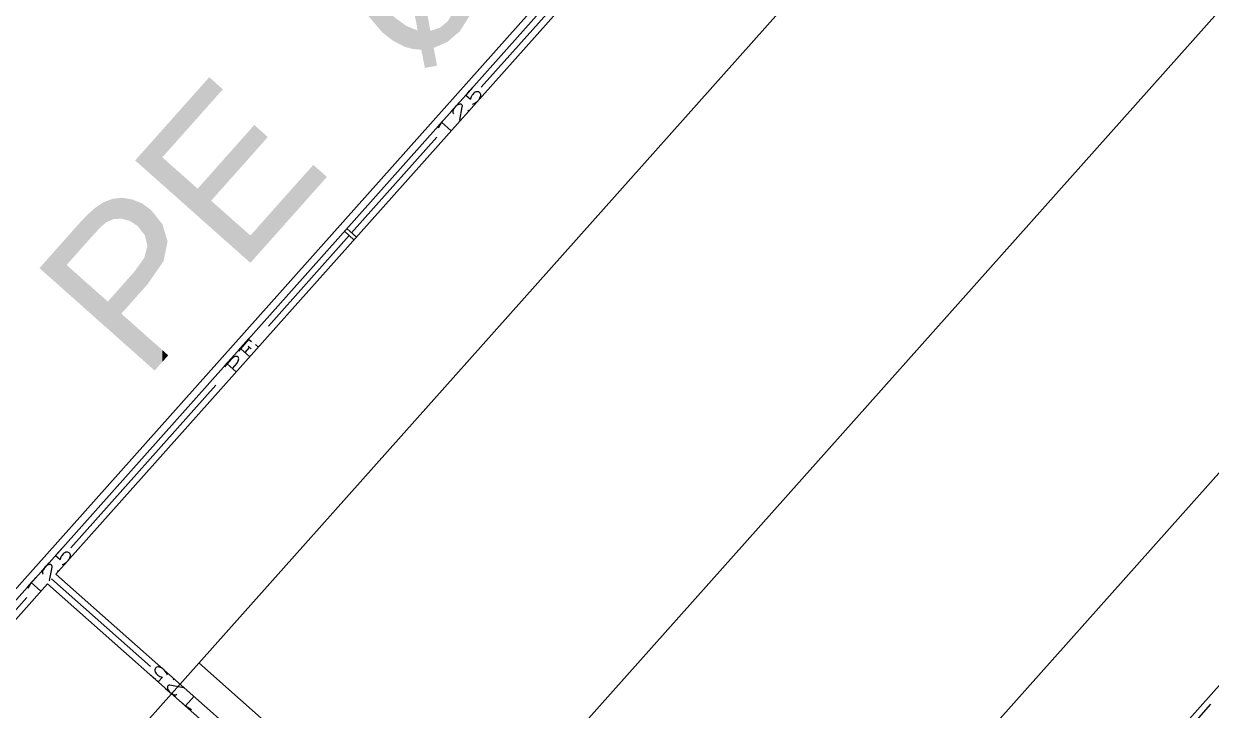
# Model space of a CAD drawing. Header units: inches. Extents: x 0.0008 to 0.0144, y 0.0003 to 0.0113.
# Drawn here: x 0.0104285 to 0.0108833, y 0.0012624 to 0.0015254 of the extents above; entities that cross this region are included whole.
import ezdxf

# ---------------------------------------------------------------- set-up
doc = ezdxf.new("R2010")
doc.units = ezdxf.units.IN
doc.header["$MEASUREMENT"] = 0
doc.linetypes.add('STRICHPUNKT', pattern=[25.4, 12.7, -6.35, 0, -6.35])
doc.linetypes.add('VERDECKT', pattern=[9.525, 6.35, -3.175])
doc.layers.add('Standard', color=7, linetype='Continuous')

# ---------------------------------------------------------------- blocks, each defined once
blk = doc.blocks.new('*U623')
at = {"layer": 'Standard', "color": 4, "linetype": 'ByBlock'}
for points in [[(0.265633, 0.036766), (0.265575, 0.03695), (0.265633, 0.036989)], [(0.265662, 0.036791), (0.265633, 0.036989), (0.265662, 0.037008)], [(0.265689, 0.036813), (0.265662, 0.037008), (0.265689, 0.037018)], [(0.265702, 0.036819), (0.265689, 0.037018), (0.265702, 0.037023)], [(0.265751, 0.03684), (0.265702, 0.037023), (0.265751, 0.037041)], [(0.26576, 0.036844), (0.265751, 0.037041), (0.26576, 0.037042)], [(0.265834, 0.036847), (0.26576, 0.037042), (0.265834, 0.03705)], [(0.265838, 0.036847), (0.265834, 0.03705), (0.265838, 0.037051)], [(0.265838, 0.036847), (0.265838, 0.037051), (0.265841, 0.036846)], [(0.265841, 0.036846), (0.265838, 0.037051), (0.265841, 0.037051)], [(0.265841, 0.036846), (0.265841, 0.037051), (0.265917, 0.036825)], [(0.265917, 0.036825), (0.265917, 0.037038), (0.265938, 0.036811)], [(0.265938, 0.036811), (0.265938, 0.037035), (0.265959, 0.036797)], [(0.265959, 0.036797), (0.265959, 0.037026), (0.26599, 0.036776)], [(0.26599, 0.036776), (0.26599, 0.037014), (0.266035, 0.03672)], [(0.266035, 0.03672), (0.266035, 0.036996), (0.266056, 0.036694)], [(0.266056, 0.036694), (0.266056, 0.03698), (0.266063, 0.036684)], [(0.266063, 0.036684), (0.266063, 0.036975), (0.266087, 0.036582)], [(0.265503, 0.036624), (0.265413, 0.036789), (0.265503, 0.036885)], [(0.265556, 0.036683), (0.265503, 0.036885), (0.265556, 0.036932)], [(0.265575, 0.036704), (0.265556, 0.036932), (0.265575, 0.03695)], [(0.265413, 0.036522), (0.265301, 0.036663), (0.265413, 0.036789)], [(0.265301, 0.036131), (0.265037, 0.036366), (0.265301, 0.036663)], [(0.266087, 0.036208), (0.266063, 0.036492), (0.266087, 0.036582)], [(0.265301, 0.036131), (0.265301, 0.036397), (0.265413, 0.036032)], [(0.266035, 0.036149), (0.26599, 0.036374), (0.266035, 0.036436)], [(0.266056, 0.036172), (0.266035, 0.036436), (0.266056, 0.036465)], [(0.266063, 0.036181), (0.266056, 0.036465), (0.266063, 0.036492)], [(0.265413, 0.036032), (0.265413, 0.036297), (0.265503, 0.035951)], [(0.265917, 0.036016), (0.265841, 0.036198), (0.265917, 0.036283)], [(0.265938, 0.03604), (0.265917, 0.036283), (0.265938, 0.036306)], [(0.265959, 0.036064), (0.265938, 0.036306), (0.265959, 0.03633)], [(0.26599, 0.036099), (0.265959, 0.03633), (0.26599, 0.036374)], [(0.265503, 0.035951), (0.265503, 0.036217), (0.265556, 0.035905)], [(0.265556, 0.035905), (0.265556, 0.03617), (0.265575, 0.035887)], [(0.265834, 0.035657), (0.26576, 0.036106), (0.265834, 0.036189)], [(0.265838, 0.035928), (0.265834, 0.036189), (0.265838, 0.036194)], [(0.265841, 0.035931), (0.265838, 0.036194), (0.265841, 0.036198)], [(0.265575, 0.035887), (0.265575, 0.036153), (0.265633, 0.035835)], [(0.265633, 0.035835), (0.265633, 0.036101), (0.265662, 0.03581)], [(0.265662, 0.03581), (0.265662, 0.036076), (0.265689, 0.035786)], [(0.265689, 0.035786), (0.265689, 0.036052), (0.265702, 0.035775)], [(0.265751, 0.035731), (0.265702, 0.03604), (0.265751, 0.036096)], [(0.26576, 0.035723), (0.265751, 0.036096), (0.26576, 0.036106)], [(0.265751, 0.035731), (0.265751, 0.036096), (0.26576, 0.035723)], [(0.26576, 0.035723), (0.26576, 0.036106), (0.265834, 0.035657)], [(0.265702, 0.035775), (0.265702, 0.03604), (0.265751, 0.035731)], [(0.265834, 0.035657), (0.265834, 0.035923), (0.265838, 0.035653)], [(0.265838, 0.035653), (0.265838, 0.035919), (0.265841, 0.03565)], [(0.265841, 0.03565), (0.265841, 0.035916), (0.265917, 0.035583)], [(0.265917, 0.035583), (0.265917, 0.035849), (0.265938, 0.035565)], [(0.265938, 0.035565), (0.265938, 0.03583), (0.265959, 0.035546)], [(0.265959, 0.035546), (0.265959, 0.035811), (0.26599, 0.035518)], [(0.26599, 0.035518), (0.26599, 0.035784), (0.266035, 0.035479)], [(0.266035, 0.035479), (0.266035, 0.035744), (0.266056, 0.03546)], [(0.266056, 0.03546), (0.266056, 0.035726), (0.266063, 0.035454)], [(0.266063, 0.035454), (0.266063, 0.035719), (0.266087, 0.035432)], [(0.266087, 0.035432), (0.266087, 0.035698), (0.266089, 0.03543)], [(0.266089, 0.03543), (0.266089, 0.035696), (0.266121, 0.035402)], [(0.266121, 0.035402), (0.266121, 0.035667), (0.266158, 0.035369)]]:
    blk.add_solid(points, dxfattribs=at)
at = {"layer": 'Standard', "color": 4, "linetype": 'ByBlock', "extrusion": (0, 0, -1)}
for points in [[(-0.265633, 0.036766), (-0.265633, 0.036989), (-0.265662, 0.036791)], [(-0.265662, 0.036791), (-0.265662, 0.037008), (-0.265689, 0.036813)], [(-0.265689, 0.036813), (-0.265689, 0.037018), (-0.265702, 0.036819)], [(-0.265702, 0.036819), (-0.265702, 0.037023), (-0.265751, 0.03684)], [(-0.265751, 0.03684), (-0.265751, 0.037041), (-0.26576, 0.036844)], [(-0.26576, 0.036844), (-0.26576, 0.037042), (-0.265834, 0.036847)], [(-0.265834, 0.036847), (-0.265834, 0.03705), (-0.265838, 0.036847)], [(-0.265917, 0.036825), (-0.265841, 0.037051), (-0.265917, 0.037038)], [(-0.265938, 0.036811), (-0.265917, 0.037038), (-0.265938, 0.037035)], [(-0.265959, 0.036797), (-0.265938, 0.037035), (-0.265959, 0.037026)], [(-0.26599, 0.036776), (-0.265959, 0.037026), (-0.26599, 0.037014)], [(-0.266035, 0.03672), (-0.26599, 0.037014), (-0.266035, 0.036996)], [(-0.266056, 0.036694), (-0.266035, 0.036996), (-0.266056, 0.03698)], [(-0.266063, 0.036684), (-0.266056, 0.03698), (-0.266063, 0.036975)], [(-0.266087, 0.036582), (-0.266063, 0.036975), (-0.266087, 0.036958)], [(-0.265503, 0.036624), (-0.265503, 0.036885), (-0.265556, 0.036683)], [(-0.265556, 0.036683), (-0.265556, 0.036932), (-0.265575, 0.036704)], [(-0.265575, 0.036704), (-0.265575, 0.03695), (-0.265633, 0.036766)], [(-0.266087, 0.036208), (-0.266087, 0.036958), (-0.266089, 0.03621)], [(-0.266089, 0.03621), (-0.266087, 0.036958), (-0.266089, 0.036956)], [(-0.266089, 0.03621), (-0.266089, 0.036956), (-0.266121, 0.036257)], [(-0.266121, 0.036257), (-0.266089, 0.036956), (-0.266121, 0.036933)], [(-0.266121, 0.036257), (-0.266121, 0.036933), (-0.266158, 0.036309)], [(-0.266158, 0.036309), (-0.266121, 0.036933), (-0.266158, 0.036888)], [(-0.266158, 0.036309), (-0.266158, 0.036888), (-0.266233, 0.036418)], [(-0.266233, 0.036418), (-0.266158, 0.036888), (-0.266233, 0.036793)], [(-0.265413, 0.036522), (-0.265413, 0.036789), (-0.265503, 0.036624)], [(-0.266233, 0.036418), (-0.266233, 0.036793), (-0.266244, 0.036433)], [(-0.266244, 0.036433), (-0.266233, 0.036793), (-0.266244, 0.036758)], [(-0.266244, 0.036433), (-0.266244, 0.036758), (-0.266283, 0.036627)], [(-0.265301, 0.036397), (-0.265301, 0.036663), (-0.265413, 0.036522)], [(-0.265413, 0.036032), (-0.265301, 0.036397), (-0.265413, 0.036297)], [(-0.266035, 0.036149), (-0.266035, 0.036436), (-0.266056, 0.036172)], [(-0.266056, 0.036172), (-0.266056, 0.036465), (-0.266063, 0.036181)], [(-0.266063, 0.036181), (-0.266063, 0.036492), (-0.266087, 0.036208)], [(-0.265503, 0.035951), (-0.265413, 0.036297), (-0.265503, 0.036217)], [(-0.265917, 0.036016), (-0.265917, 0.036283), (-0.265938, 0.03604)], [(-0.265938, 0.03604), (-0.265938, 0.036306), (-0.265959, 0.036064)], [(-0.265959, 0.036064), (-0.265959, 0.03633), (-0.26599, 0.036099)], [(-0.26599, 0.036099), (-0.26599, 0.036374), (-0.266035, 0.036149)], [(-0.265556, 0.035905), (-0.265503, 0.036217), (-0.265556, 0.03617)], [(-0.265575, 0.035887), (-0.265556, 0.03617), (-0.265575, 0.036153)], [(-0.265834, 0.035923), (-0.265834, 0.036189), (-0.265838, 0.035928)], [(-0.265838, 0.035928), (-0.265838, 0.036194), (-0.265841, 0.035931)], [(-0.265841, 0.035931), (-0.265841, 0.036198), (-0.265917, 0.036016)], [(-0.265633, 0.035835), (-0.265575, 0.036153), (-0.265633, 0.036101)], [(-0.265662, 0.03581), (-0.265633, 0.036101), (-0.265662, 0.036076)], [(-0.265689, 0.035786), (-0.265662, 0.036076), (-0.265689, 0.036052)], [(-0.265702, 0.035775), (-0.265689, 0.036052), (-0.265702, 0.03604)], [(-0.265838, 0.035653), (-0.265834, 0.035923), (-0.265838, 0.035919)], [(-0.265841, 0.03565), (-0.265838, 0.035919), (-0.265841, 0.035916)], [(-0.265917, 0.035583), (-0.265841, 0.035916), (-0.265917, 0.035849)], [(-0.265938, 0.035565), (-0.265917, 0.035849), (-0.265938, 0.03583)], [(-0.265959, 0.035546), (-0.265938, 0.03583), (-0.265959, 0.035811)], [(-0.26599, 0.035518), (-0.265959, 0.035811), (-0.26599, 0.035784)], [(-0.266035, 0.035479), (-0.26599, 0.035784), (-0.266035, 0.035744)], [(-0.266056, 0.03546), (-0.266035, 0.035744), (-0.266056, 0.035726)], [(-0.266063, 0.035454), (-0.266056, 0.035726), (-0.266063, 0.035719)], [(-0.266087, 0.035432), (-0.266063, 0.035719), (-0.266087, 0.035698)], [(-0.266089, 0.03543), (-0.266087, 0.035698), (-0.266089, 0.035696)], [(-0.266121, 0.035402), (-0.266089, 0.035696), (-0.266121, 0.035667)], [(-0.266158, 0.035369), (-0.266121, 0.035667), (-0.266158, 0.035635)], [(-0.266158, 0.035369), (-0.266158, 0.035635), (-0.266233, 0.035455)], [(-0.266233, 0.035455), (-0.266158, 0.035635), (-0.266233, 0.035568)], [(-0.266233, 0.035455), (-0.266233, 0.035568), (-0.266244, 0.035466)], [(-0.266244, 0.035466), (-0.266233, 0.035568), (-0.266244, 0.035558)], [(-0.266244, 0.035466), (-0.266244, 0.035558), (-0.266283, 0.03551)], [(-0.266283, 0.03551), (-0.266244, 0.035558), (-0.266283, 0.035523)], [(-0.266283, 0.03551), (-0.266283, 0.035523), (-0.26629, 0.035518)]]:
    blk.add_solid(points, dxfattribs=at)
blk = doc.blocks.new('*U624')
at = {"layer": 'Standard', "color": 4, "linetype": 'ByBlock'}
for points in [[(0.266689, 0.037958), (0.266576, 0.038097), (0.266689, 0.038224)], [(0.266232, 0.037444), (0.266232, 0.037711), (0.266576, 0.03783)], [(0.266232, 0.037179), (0.265968, 0.037414), (0.266232, 0.037711)], [(0.267127, 0.037494), (0.267089, 0.037716), (0.267127, 0.037759)], [(0.267089, 0.037452), (0.267089, 0.037716), (0.267089, 0.037716)], [(0.266232, 0.037179), (0.266232, 0.037444), (0.266576, 0.036873)], [(0.266821, 0.03715), (0.266821, 0.037415), (0.267089, 0.037451)], [(0.266821, 0.03715), (0.266707, 0.037287), (0.266821, 0.037415)], [(0.266689, 0.036773), (0.266576, 0.037139), (0.266689, 0.037266)], [(0.266707, 0.036756), (0.266689, 0.037266), (0.266707, 0.037287)], [(0.266689, 0.036773), (0.266689, 0.037266), (0.266707, 0.036756)], [(0.266576, 0.036873), (0.266576, 0.037139), (0.266689, 0.036773)], [(0.267258, 0.036607), (0.267258, 0.036874), (0.267701, 0.037105)], [(0.266707, 0.036756), (0.266707, 0.037022), (0.266821, 0.036655)], [(0.266821, 0.036655), (0.266821, 0.036921), (0.267089, 0.036417)], [(0.267258, 0.036607), (0.267127, 0.036726), (0.267258, 0.036874)], [(0.267127, 0.03646), (0.267089, 0.036683), (0.267127, 0.036726)], [(0.267089, 0.036417), (0.267089, 0.036683), (0.267089, 0.036417)], [(0.267089, 0.036417), (0.267089, 0.036683), (0.267089, 0.036683)]]:
    blk.add_solid(points, dxfattribs=at)
at = {"layer": 'Standard', "color": 4, "linetype": 'ByBlock', "extrusion": (0, 0, -1)}
for points in [[(-0.266689, 0.037958), (-0.266689, 0.038224), (-0.266707, 0.037978)], [(-0.266707, 0.037978), (-0.266689, 0.038224), (-0.266707, 0.038208)], [(-0.266707, 0.037978), (-0.266707, 0.038208), (-0.266821, 0.038106)], [(-0.266576, 0.03783), (-0.266232, 0.037711), (-0.266576, 0.038097)], [(-0.266576, 0.03783), (-0.266576, 0.038097), (-0.266689, 0.037958)], [(-0.267089, 0.037451), (-0.266821, 0.037415), (-0.267089, 0.037716)], [(-0.267089, 0.037451), (-0.267089, 0.037716), (-0.267089, 0.037452)], [(-0.267089, 0.037452), (-0.267089, 0.037716), (-0.267127, 0.037494)], [(-0.267127, 0.037494), (-0.267127, 0.037759), (-0.267258, 0.037642)], [(-0.266576, 0.036873), (-0.266232, 0.037444), (-0.266576, 0.037139)], [(-0.267701, 0.037105), (-0.267258, 0.036874), (-0.267701, 0.037371)], [(-0.267701, 0.037105), (-0.267701, 0.037371), (-0.267833, 0.037253)], [(-0.266707, 0.037022), (-0.266707, 0.037287), (-0.266821, 0.03715)], [(-0.266821, 0.036655), (-0.266707, 0.037022), (-0.266821, 0.036921)], [(-0.267089, 0.036417), (-0.266821, 0.036921), (-0.267089, 0.036683)], [(-0.267089, 0.036417), (-0.267089, 0.036683), (-0.267127, 0.03646)], [(-0.267127, 0.03646), (-0.267127, 0.036726), (-0.267258, 0.036607)]]:
    blk.add_solid(points, dxfattribs=at)
blk = doc.blocks.new('*U625')
at = {"layer": 'Standard', "color": 4, "linetype": 'ByBlock'}
for points in [[(0.268542, 0.03959), (0.268511, 0.039752), (0.268542, 0.039759)], [(0.268575, 0.039423), (0.268542, 0.039759), (0.268575, 0.039766)], [(0.268591, 0.039339), (0.268575, 0.039766), (0.268591, 0.039769)], [(0.268575, 0.039423), (0.268575, 0.039766), (0.268591, 0.039339)], [(0.268603, 0.039272), (0.268591, 0.039769), (0.268603, 0.039772)], [(0.268591, 0.039339), (0.268591, 0.039769), (0.268603, 0.039272)], [(0.26863, 0.039129), (0.268603, 0.039772), (0.26863, 0.039778)], [(0.268603, 0.039272), (0.268603, 0.039772), (0.26863, 0.039129)], [(0.26863, 0.039129), (0.26863, 0.039778), (0.268663, 0.038956)], [(0.268374, 0.039295), (0.268368, 0.039505), (0.268374, 0.03951)], [(0.268391, 0.039324), (0.268374, 0.03951), (0.268391, 0.039522)], [(0.268392, 0.039325), (0.268391, 0.039522), (0.268392, 0.039522)], [(0.268461, 0.039378), (0.268392, 0.039522), (0.268461, 0.039558)], [(0.268471, 0.039387), (0.268461, 0.039558), (0.268471, 0.039562)], [(0.268481, 0.03939), (0.268471, 0.039562), (0.268481, 0.039566)], [(0.268489, 0.039393), (0.268481, 0.039566), (0.268489, 0.039569)], [(0.268511, 0.039401), (0.268489, 0.039569), (0.268511, 0.039578)], [(0.268542, 0.039411), (0.268511, 0.039578), (0.268542, 0.03959)], [(0.268663, 0.038956), (0.268663, 0.039602), (0.268665, 0.038947)], [(0.268665, 0.038947), (0.268665, 0.039602), (0.2687, 0.038764)], [(0.2687, 0.039414), (0.2687, 0.039597), (0.268716, 0.039408)], [(0.268716, 0.039408), (0.268716, 0.039594), (0.268752, 0.039394)], [(0.268752, 0.039394), (0.268752, 0.039589), (0.268759, 0.039391)], [(0.268759, 0.039391), (0.268759, 0.039588), (0.268762, 0.03939)], [(0.268762, 0.03939), (0.268762, 0.039587), (0.268786, 0.039378)], [(0.268786, 0.039378), (0.268786, 0.03958), (0.268804, 0.039369)], [(0.268804, 0.039369), (0.268804, 0.039574), (0.26884, 0.039345)], [(0.26884, 0.039345), (0.26884, 0.039562), (0.268841, 0.039345)], [(0.268841, 0.039345), (0.268841, 0.039562), (0.268857, 0.039334)], [(0.268857, 0.039334), (0.268857, 0.039553), (0.268872, 0.039322)], [(0.268872, 0.039322), (0.268872, 0.039544), (0.268904, 0.039296)], [(0.268904, 0.039296), (0.268904, 0.039526), (0.268914, 0.039288)], [(0.268914, 0.039288), (0.268914, 0.039521), (0.268933, 0.039266)], [(0.268933, 0.039266), (0.268933, 0.03951), (0.268939, 0.039259)], [(0.268273, 0.038777), (0.268201, 0.039303), (0.268273, 0.039421)], [(0.268317, 0.038724), (0.268273, 0.039421), (0.268317, 0.039465)], [(0.268273, 0.038777), (0.268273, 0.039421), (0.268317, 0.038724)], [(0.268328, 0.039213), (0.268317, 0.039465), (0.268328, 0.039475)], [(0.268331, 0.039218), (0.268328, 0.039475), (0.268331, 0.039478)], [(0.268368, 0.039284), (0.268331, 0.039478), (0.268368, 0.039505)], [(0.2687, 0.038764), (0.2687, 0.039414), (0.268716, 0.038678)], [(0.268939, 0.039259), (0.268939, 0.039506), (0.269007, 0.039181)], [(0.269007, 0.039181), (0.269007, 0.039453), (0.269008, 0.03918)], [(0.269008, 0.03918), (0.269008, 0.039453), (0.269035, 0.039149)], [(0.269035, 0.039149), (0.269035, 0.039432), (0.26904, 0.039134)], [(0.26904, 0.039134), (0.26904, 0.039427), (0.269075, 0.039039)], [(0.268201, 0.038861), (0.268173, 0.039256), (0.268201, 0.039303)], [(0.268201, 0.038861), (0.268201, 0.039303), (0.268273, 0.038777)], [(0.268716, 0.038494), (0.268716, 0.039328), (0.268752, 0.038491)], [(0.269075, 0.039039), (0.269075, 0.039385), (0.269086, 0.039011)], [(0.268173, 0.038958), (0.268142, 0.039065), (0.268173, 0.039256)], [(0.268173, 0.038958), (0.268173, 0.039256), (0.268201, 0.038861)], [(0.268317, 0.038724), (0.268317, 0.039084), (0.268328, 0.038712)], [(0.268328, 0.038712), (0.268328, 0.039056), (0.268331, 0.038709)], [(0.268331, 0.038709), (0.268331, 0.039048), (0.268368, 0.038664)], [(0.268752, 0.038491), (0.268752, 0.039141), (0.268759, 0.038453)], [(0.268759, 0.038453), (0.268759, 0.039102), (0.268762, 0.038438)], [(0.268762, 0.038438), (0.268762, 0.039087), (0.268786, 0.038313)], [(0.268368, 0.038664), (0.268368, 0.038946), (0.268374, 0.038657)], [(0.268374, 0.038657), (0.268374, 0.038939), (0.268391, 0.038644)], [(0.269086, 0.038636), (0.269075, 0.03888), (0.269086, 0.039011)], [(0.268391, 0.038644), (0.268391, 0.03892), (0.268392, 0.038644)], [(0.268392, 0.038644), (0.268392, 0.038919), (0.268461, 0.038591)], [(0.268461, 0.038591), (0.268461, 0.038841), (0.268471, 0.038583)], [(0.268471, 0.038583), (0.268471, 0.038828), (0.268481, 0.038576)], [(0.268481, 0.038576), (0.268481, 0.038817), (0.268489, 0.038572)], [(0.26904, 0.038597), (0.269035, 0.038812), (0.26904, 0.038821)], [(0.269075, 0.038627), (0.26904, 0.038821), (0.269075, 0.03888)], [(0.268489, 0.038572), (0.268489, 0.038809), (0.268511, 0.03856)], [(0.268511, 0.03856), (0.268511, 0.038792), (0.268542, 0.038545)], [(0.268542, 0.038545), (0.268542, 0.03877), (0.268575, 0.038528)], [(0.268575, 0.038528), (0.268575, 0.038746), (0.268591, 0.03852)], [(0.268591, 0.03852), (0.268591, 0.038734), (0.268603, 0.038516)], [(0.268603, 0.038516), (0.268603, 0.038725), (0.26863, 0.038509)], [(0.26863, 0.038509), (0.26863, 0.038713), (0.268663, 0.038499)], [(0.268663, 0.038499), (0.268663, 0.0387), (0.268665, 0.038499)], [(0.268914, 0.038527), (0.268904, 0.038696), (0.268914, 0.038699)], [(0.268933, 0.038535), (0.268914, 0.038699), (0.268933, 0.038706)], [(0.268939, 0.038538), (0.268933, 0.038706), (0.268939, 0.038711)], [(0.269007, 0.038568), (0.268939, 0.038711), (0.269007, 0.038766)], [(0.269008, 0.038569), (0.269007, 0.038766), (0.269008, 0.038766)], [(0.269035, 0.038592), (0.269008, 0.038766), (0.269035, 0.038812)], [(0.268665, 0.038499), (0.268665, 0.038699), (0.2687, 0.038496)], [(0.2687, 0.038496), (0.2687, 0.038685), (0.268716, 0.038494)], [(0.268841, 0.038324), (0.26884, 0.038674), (0.268841, 0.038674)], [(0.268857, 0.038327), (0.268841, 0.038674), (0.268857, 0.03868)], [(0.268872, 0.03833), (0.268857, 0.03868), (0.268872, 0.038685)], [(0.268904, 0.038523), (0.268872, 0.038685), (0.268904, 0.038696)]]:
    blk.add_solid(points, dxfattribs=at)
at = {"layer": 'Standard', "color": 4, "linetype": 'ByBlock', "extrusion": (0, 0, -1)}
for points in [[(-0.268542, 0.039411), (-0.268542, 0.039759), (-0.268575, 0.039423)], [(-0.268663, 0.038956), (-0.26863, 0.039778), (-0.268663, 0.039602)], [(-0.268374, 0.039295), (-0.268374, 0.03951), (-0.268391, 0.039324)], [(-0.268391, 0.039324), (-0.268391, 0.039522), (-0.268392, 0.039325)], [(-0.268392, 0.039325), (-0.268392, 0.039522), (-0.268461, 0.039378)], [(-0.268461, 0.039378), (-0.268461, 0.039558), (-0.268471, 0.039387)], [(-0.268471, 0.039387), (-0.268471, 0.039562), (-0.268481, 0.03939)], [(-0.268481, 0.03939), (-0.268481, 0.039566), (-0.268489, 0.039393)], [(-0.268489, 0.039393), (-0.268489, 0.039569), (-0.268511, 0.039401)], [(-0.268511, 0.039401), (-0.268511, 0.039578), (-0.268542, 0.039411)], [(-0.268665, 0.038947), (-0.268663, 0.039602), (-0.268665, 0.039602)], [(-0.2687, 0.038764), (-0.268665, 0.039602), (-0.2687, 0.039597)], [(-0.268716, 0.039408), (-0.2687, 0.039597), (-0.268716, 0.039594)], [(-0.268752, 0.039394), (-0.268716, 0.039594), (-0.268752, 0.039589)], [(-0.268759, 0.039391), (-0.268752, 0.039589), (-0.268759, 0.039588)], [(-0.268762, 0.03939), (-0.268759, 0.039588), (-0.268762, 0.039587)], [(-0.268786, 0.039378), (-0.268762, 0.039587), (-0.268786, 0.03958)], [(-0.268804, 0.039369), (-0.268786, 0.03958), (-0.268804, 0.039574)], [(-0.26884, 0.039345), (-0.268804, 0.039574), (-0.26884, 0.039562)], [(-0.268841, 0.039345), (-0.26884, 0.039562), (-0.268841, 0.039562)], [(-0.268857, 0.039334), (-0.268841, 0.039562), (-0.268857, 0.039553)], [(-0.268872, 0.039322), (-0.268857, 0.039553), (-0.268872, 0.039544)], [(-0.268904, 0.039296), (-0.268872, 0.039544), (-0.268904, 0.039526)], [(-0.268914, 0.039288), (-0.268904, 0.039526), (-0.268914, 0.039521)], [(-0.268933, 0.039266), (-0.268914, 0.039521), (-0.268933, 0.03951)], [(-0.268939, 0.039259), (-0.268933, 0.03951), (-0.268939, 0.039506)], [(-0.268317, 0.039084), (-0.268317, 0.039465), (-0.268328, 0.039213)], [(-0.268328, 0.039213), (-0.268328, 0.039475), (-0.268331, 0.039218)], [(-0.268331, 0.039218), (-0.268331, 0.039478), (-0.268368, 0.039284)], [(-0.268368, 0.039284), (-0.268368, 0.039505), (-0.268374, 0.039295)], [(-0.268716, 0.038678), (-0.2687, 0.039414), (-0.268716, 0.039328)], [(-0.269007, 0.039181), (-0.268939, 0.039506), (-0.269007, 0.039453)], [(-0.269008, 0.03918), (-0.269007, 0.039453), (-0.269008, 0.039453)], [(-0.269035, 0.039149), (-0.269008, 0.039453), (-0.269035, 0.039432)], [(-0.26904, 0.039134), (-0.269035, 0.039432), (-0.26904, 0.039427)], [(-0.269075, 0.039039), (-0.26904, 0.039427), (-0.269075, 0.039385)], [(-0.268752, 0.038491), (-0.268716, 0.039328), (-0.268752, 0.039141)], [(-0.269086, 0.039011), (-0.269075, 0.039385), (-0.269086, 0.039372)], [(-0.269086, 0.038636), (-0.269086, 0.039372), (-0.269125, 0.038669)], [(-0.269125, 0.038669), (-0.269086, 0.039372), (-0.269125, 0.039324)], [(-0.269125, 0.038669), (-0.269125, 0.039324), (-0.26921, 0.038803)], [(-0.26921, 0.038803), (-0.269125, 0.039324), (-0.26921, 0.039219)], [(-0.26921, 0.038803), (-0.26921, 0.039219), (-0.269225, 0.038825)], [(-0.269225, 0.038825), (-0.26921, 0.039219), (-0.269225, 0.039157)], [(-0.268328, 0.038712), (-0.268317, 0.039084), (-0.268328, 0.039056)], [(-0.268331, 0.038709), (-0.268328, 0.039056), (-0.268331, 0.039048)], [(-0.268368, 0.038664), (-0.268331, 0.039048), (-0.268368, 0.038946)], [(-0.268759, 0.038453), (-0.268752, 0.039141), (-0.268759, 0.039102)], [(-0.268762, 0.038438), (-0.268759, 0.039102), (-0.268762, 0.039087)], [(-0.268786, 0.038313), (-0.268762, 0.039087), (-0.268786, 0.03896)], [(-0.269225, 0.038825), (-0.269225, 0.039157), (-0.269263, 0.038998)], [(-0.268374, 0.038657), (-0.268368, 0.038946), (-0.268374, 0.038939)], [(-0.268391, 0.038644), (-0.268374, 0.038939), (-0.268391, 0.03892)], [(-0.268786, 0.038313), (-0.268786, 0.03896), (-0.268804, 0.038317)], [(-0.268804, 0.038317), (-0.268786, 0.03896), (-0.268804, 0.038867)], [(-0.268392, 0.038644), (-0.268391, 0.03892), (-0.268392, 0.038919)], [(-0.268461, 0.038591), (-0.268392, 0.038919), (-0.268461, 0.038841)], [(-0.268471, 0.038583), (-0.268461, 0.038841), (-0.268471, 0.038828)], [(-0.268481, 0.038576), (-0.268471, 0.038828), (-0.268481, 0.038817)], [(-0.268489, 0.038572), (-0.268481, 0.038817), (-0.268489, 0.038809)], [(-0.268804, 0.038317), (-0.268804, 0.038867), (-0.26884, 0.038324)], [(-0.26884, 0.038324), (-0.268804, 0.038867), (-0.26884, 0.038674)], [(-0.26904, 0.038597), (-0.26904, 0.038821), (-0.269075, 0.038627)], [(-0.269075, 0.038627), (-0.269075, 0.03888), (-0.269086, 0.038636)], [(-0.268511, 0.03856), (-0.268489, 0.038809), (-0.268511, 0.038792)], [(-0.268542, 0.038545), (-0.268511, 0.038792), (-0.268542, 0.03877)], [(-0.268575, 0.038528), (-0.268542, 0.03877), (-0.268575, 0.038746)], [(-0.268591, 0.03852), (-0.268575, 0.038746), (-0.268591, 0.038734)], [(-0.268603, 0.038516), (-0.268591, 0.038734), (-0.268603, 0.038725)], [(-0.26863, 0.038509), (-0.268603, 0.038725), (-0.26863, 0.038713)], [(-0.268663, 0.038499), (-0.26863, 0.038713), (-0.268663, 0.0387)], [(-0.268665, 0.038499), (-0.268663, 0.0387), (-0.268665, 0.038699)], [(-0.268914, 0.038527), (-0.268914, 0.038699), (-0.268933, 0.038535)], [(-0.268933, 0.038535), (-0.268933, 0.038706), (-0.268939, 0.038538)], [(-0.268939, 0.038538), (-0.268939, 0.038711), (-0.269007, 0.038568)], [(-0.269007, 0.038568), (-0.269007, 0.038766), (-0.269008, 0.038569)], [(-0.269008, 0.038569), (-0.269008, 0.038766), (-0.269035, 0.038592)], [(-0.269035, 0.038592), (-0.269035, 0.038812), (-0.26904, 0.038597)], [(-0.2687, 0.038496), (-0.268665, 0.038699), (-0.2687, 0.038685)], [(-0.268716, 0.038494), (-0.2687, 0.038685), (-0.268716, 0.038678)], [(-0.26884, 0.038324), (-0.26884, 0.038674), (-0.268841, 0.038324)], [(-0.268841, 0.038324), (-0.268841, 0.038674), (-0.268857, 0.038327)], [(-0.268857, 0.038327), (-0.268857, 0.03868), (-0.268872, 0.03833)], [(-0.268872, 0.038509), (-0.268872, 0.038685), (-0.268904, 0.038523)], [(-0.268904, 0.038523), (-0.268904, 0.038696), (-0.268914, 0.038527)], [(-0.268872, 0.03833), (-0.268872, 0.038509), (-0.268904, 0.038337)]]:
    blk.add_solid(points, dxfattribs=at)

msp = doc.modelspace()

# ---------------------------------------------------------------- linework, layer by layer
at = {"layer": 'Standard', "color": 4, "linetype": 'STRICHPUNKT'}
msp.add_line((0.01000632, 0.00054262), (0.01431137, 0.00537433), dxfattribs=at)
at = {"layer": 'Standard', "color": 2, "linetype": 'ByBlock'}
for p, q in [((0.01425559, 0.00513477), (0.01008138, 0.00044991)), ((0.01303931, 0.00413544), (0.00992559, 0.0006408))]:
    msp.add_line(p, q, dxfattribs=at)
at = {"layer": 'Standard', "color": 51, "linetype": 'ByBlock'}
for p, q in [((0.01359683, 0.00432026), (0.01071135, 0.00107515)), ((0.01301433, 0.00421047), (0.0103981, 0.00127389)), ((0.01044084, 0.00131447), (0.01122106, 0.00219027)), ((0.01071135, 0.00107515), (0.01044084, 0.00131447)), ((0.01039831, 0.00126673), (0.01043756, 0.00131079)), ((0.01043756, 0.00131079), (0.01070808, 0.00107148))]:
    msp.add_line(p, q, dxfattribs=at)
at = {"layer": 'Standard', "color": 100, "linetype": 'ByBlock'}
msp.add_line((0.01040737, 0.00128865), (0.01298631, 0.00418265), dxfattribs=at)
at = {"layer": 'Standard', "color": 7, "linetype": 'ByBlock'}
for p, q in [((0.01060374, 0.001501), (0.01065921, 0.00156326)), ((0.01060033, 0.00150087), (0.01059782, 0.00149805)), ((0.01059782, 0.00149805), (0.0105996, 0.00149646)), ((0.01059869, 0.00149904), (0.01059913, 0.00149954)), ((0.01060288, 0.00149636), (0.01060317, 0.00149678)), ((0.0105953, 0.00149523), (0.010592, 0.00149152)), ((0.01059527, 0.00149454), (0.01059501, 0.00149444)), ((0.01059529, 0.00149523), (0.0105953, 0.00149523)), ((0.01059547, 0.00148843), (0.01059647, 0.00149355)), ((0.01059861, 0.00149228), (0.01059896, 0.00149196)), ((0.01058697, 0.00148588), (0.01059027, 0.00148958)), ((0.01058854, 0.00148764), (0.01058716, 0.00148539)), ((0.01058854, 0.00148764), (0.01058854, 0.00148765)), ((0.01059221, 0.00148438), (0.01058854, 0.00148764)), ((0.010592, 0.00149152), (0.01059199, 0.00149153)), ((0.01059566, 0.00148826), (0.01059547, 0.00148843)), ((0.01055408, 0.00144526), (0.01058677, 0.00148195)), ((0.01055224, 0.00144691), (0.01055224, 0.0014469)), ((0.01055224, 0.0014469), (0.01055591, 0.00144364)), ((0.01052218, 0.00140946), (0.01055314, 0.00144421)), ((0.0105513, 0.00144585), (0.0105513, 0.00144584)), ((0.0105513, 0.00144584), (0.01055497, 0.00144258)), ((0.0105106, 0.00140016), (0.01051469, 0.00140475)), ((0.01051084, 0.00139995), (0.01051477, 0.00140436)), ((0.01051138, 0.00140105), (0.01051139, 0.00140104)), ((0.01051162, 0.00140083), (0.01051505, 0.00139778)), ((0.01051328, 0.00139936), (0.01051501, 0.0014013)), ((0.01051444, 0.00140181), (0.01051561, 0.00140076)), ((0.01051469, 0.00140475), (0.01051468, 0.00140475)), ((0.01051477, 0.00140436), (0.01051567, 0.00140356)), ((0.01051835, 0.00140148), (0.01051726, 0.00140245)), ((0.01050526, 0.00139417), (0.01050793, 0.00139716)), ((0.0105055, 0.00139395), (0.01050817, 0.00139695)), ((0.0105062, 0.00139523), (0.0105062, 0.00139522)), ((0.01050644, 0.00139501), (0.01050987, 0.00139196)), ((0.01051006, 0.00139526), (0.01050833, 0.00139332)), ((0.0104466, 0.00132463), (0.01050207, 0.00138688)), ((0.01044319, 0.0013245), (0.01044067, 0.00132168)), ((0.01044067, 0.00132168), (0.01044246, 0.00132009)), ((0.01044167, 0.00132279), (0.01044188, 0.00132303)), ((0.01044559, 0.0013198), (0.01044603, 0.00132041)), ((0.01043816, 0.00131885), (0.01043486, 0.00131515)), ((0.01043486, 0.00131515), (0.01043486, 0.00131515)), ((0.01043813, 0.00131817), (0.01043786, 0.00131806)), ((0.01043816, 0.00131886), (0.01043816, 0.00131885)), ((0.01043833, 0.00131206), (0.01043933, 0.00131718)), ((0.01044147, 0.00131591), (0.01044183, 0.00131558)), ((0.01042983, 0.00130951), (0.01043313, 0.00131321)), ((0.0104314, 0.00131127), (0.01043002, 0.00130902)), ((0.0104314, 0.00131127), (0.0104314, 0.00131127)), ((0.01043508, 0.001308), (0.0104314, 0.00131127)), ((0.0104385, 0.00131191), (0.01043833, 0.00131206)), ((0.01047705, 0.00127916), (0.01043917, 0.00131267)), ((0.01039967, 0.00127195), (0.01042963, 0.00130558)), ((0.01048177, 0.00127826), (0.01048126, 0.00127861)), ((0.01047719, 0.00127575), (0.01048002, 0.00127325)), ((0.01047903, 0.0012741), (0.01047851, 0.00127457)), ((0.01048002, 0.00127325), (0.0104816, 0.00127504)), ((0.01048578, 0.00127407), (0.0104861, 0.00127442)), ((0.01048284, 0.00127074), (0.01048285, 0.00127075)), ((0.01048285, 0.00127075), (0.01048656, 0.00126746)), ((0.01048354, 0.00127071), (0.01048364, 0.00127045)), ((0.01048964, 0.00127094), (0.01048451, 0.00127192)), ((0.01048982, 0.00127114), (0.01048964, 0.00127094)), ((0.01048656, 0.00126746), (0.01048655, 0.00126745)), ((0.01049222, 0.00126245), (0.01048851, 0.00126574)), ((0.01049371, 0.00126769), (0.01049045, 0.00126401)), ((0.01085056, 0.00122799), (0.01088321, 0.00126471)), ((0.01049045, 0.00126401), (0.01049045, 0.00126401)), ((0.01049045, 0.00126401), (0.01049271, 0.00126264))]:
    msp.add_line(p, q, dxfattribs=at)
at = {"layer": 'Standard', "color": 51, "linetype": 'VERDECKT'}
msp.add_line((0.01067754, 0.00111899), (0.0104956, 0.00128054), dxfattribs=at)
at = {"layer": 'Standard', "color": 7, "linetype": 'ByBlock'}
for points in [[(0.01060013, 0.00149785), (0.01059988, 0.0014974), (0.01059971, 0.00149695), (0.01059964, 0.00149651)], [(0.01060205, 0.00149933), (0.01060171, 0.00149924), (0.01060137, 0.00149908), (0.01060103, 0.00149886), (0.01060072, 0.00149859), (0.01060044, 0.00149828), (0.01060021, 0.00149794)], [(0.01060333, 0.0014988), (0.01060308, 0.00149904), (0.01060278, 0.00149921), (0.01060242, 0.00149929), (0.01060201, 0.00149929)], [(0.01060311, 0.00149672), (0.01060332, 0.00149711), (0.01060346, 0.0014975), (0.01060354, 0.00149788), (0.01060354, 0.00149823), (0.01060347, 0.00149854), (0.01060333, 0.00149881)], [(0.01059288, 0.00149208), (0.01059281, 0.00149178), (0.01059279, 0.00149151), (0.01059283, 0.00149126), (0.01059293, 0.00149105), (0.01059307, 0.00149089)], [(0.01059497, 0.00149439), (0.01059454, 0.00149416), (0.01059413, 0.00149385), (0.01059375, 0.00149348), (0.01059342, 0.00149307), (0.01059315, 0.00149263), (0.01059296, 0.00149217)], [(0.0105965, 0.00149359), (0.0105965, 0.00149386), (0.01059645, 0.00149409), (0.01059634, 0.00149429), (0.01059618, 0.00149443), (0.01059598, 0.00149453), (0.01059575, 0.00149456), (0.01059549, 0.00149454), (0.01059521, 0.00149447)], [(0.0106004, 0.00149455), (0.01060103, 0.0014948), (0.01060167, 0.00149518), (0.01060227, 0.00149568)], [(0.01051007, 0.00139526), (0.01051032, 0.00139559), (0.01051054, 0.00139593), (0.01051069, 0.00139629), (0.01051079, 0.00139663), (0.01051082, 0.00139696), (0.01051079, 0.00139725), (0.01051069, 0.0013975), (0.01051053, 0.00139769), (0.01051032, 0.00139783), (0.01051006, 0.0013979), (0.01050977, 0.0013979), (0.01050945, 0.00139783), (0.01050912, 0.00139769), (0.01050878, 0.00139749), (0.01050846, 0.00139724), (0.01050817, 0.00139695)], [(0.01044299, 0.00132147), (0.01044274, 0.00132103), (0.01044257, 0.00132058), (0.0104425, 0.00132014)], [(0.01044491, 0.00132296), (0.01044457, 0.00132287), (0.01044423, 0.00132271), (0.01044389, 0.00132249), (0.01044358, 0.00132222), (0.0104433, 0.00132191), (0.01044307, 0.00132156)], [(0.01044325, 0.00131817), (0.01044378, 0.00131837), (0.01044431, 0.00131866), (0.01044482, 0.00131903), (0.0104453, 0.00131948)], [(0.01044619, 0.00132243), (0.01044594, 0.00132267), (0.01044564, 0.00132284), (0.01044527, 0.00132292), (0.01044487, 0.00132292)], [(0.01044597, 0.00132035), (0.01044618, 0.00132074), (0.01044632, 0.00132113), (0.0104464, 0.00132151), (0.0104464, 0.00132186), (0.01044633, 0.00132217), (0.01044619, 0.00132243)], [(0.01043574, 0.00131571), (0.01043567, 0.00131541), (0.01043565, 0.00131514), (0.01043569, 0.00131489), (0.01043578, 0.00131468), (0.01043593, 0.00131452)], [(0.01043782, 0.00131802), (0.0104374, 0.00131779), (0.01043699, 0.00131748), (0.01043661, 0.00131711), (0.01043628, 0.0013167), (0.01043601, 0.00131626), (0.01043582, 0.0013158)], [(0.01043936, 0.00131722), (0.01043936, 0.00131749), (0.01043931, 0.00131772), (0.0104392, 0.00131792), (0.01043904, 0.00131806), (0.01043884, 0.00131816), (0.01043861, 0.00131819), (0.01043835, 0.00131817), (0.01043807, 0.0013181)], [(0.01047924, 0.00127876), (0.010479, 0.00127851), (0.01047884, 0.00127821), (0.01047876, 0.00127785), (0.01047876, 0.00127744)], [(0.01048132, 0.00127855), (0.01048093, 0.00127876), (0.01048054, 0.0012789), (0.01048016, 0.00127897), (0.01047981, 0.00127897), (0.0104795, 0.0012789), (0.01047924, 0.00127876)], [(0.01047872, 0.00127748), (0.01047881, 0.00127714), (0.01047897, 0.0012768), (0.01047919, 0.00127646), (0.01047946, 0.00127615), (0.01047978, 0.00127587), (0.01048012, 0.00127564)], [(0.01048021, 0.00127556), (0.01048065, 0.00127531), (0.01048111, 0.00127515), (0.01048155, 0.00127508)], [(0.01048351, 0.00127584), (0.01048332, 0.00127634), (0.01048305, 0.00127684), (0.01048271, 0.00127733), (0.0104823, 0.00127779)], [(0.01048448, 0.00127195), (0.01048421, 0.00127195), (0.01048398, 0.00127189), (0.01048378, 0.00127179), (0.01048364, 0.00127163), (0.01048354, 0.00127143), (0.01048351, 0.00127119), (0.01048353, 0.00127093), (0.01048361, 0.00127065)], [(0.01048368, 0.00127041), (0.01048392, 0.00126998), (0.01048423, 0.00126957), (0.0104846, 0.0012692), (0.01048501, 0.00126887), (0.01048545, 0.00126861), (0.01048591, 0.00126842)], [(0.010486, 0.00126833), (0.0104863, 0.00126826), (0.01048657, 0.00126825), (0.01048682, 0.00126829), (0.01048703, 0.00126838), (0.01048719, 0.00126853)]]:
    msp.add_lwpolyline(points, dxfattribs=at)

# ---------------------------------------------------------------- block references
at = {"layer": 'Standard', "color": 4, "linetype": 'ByBlock', "xscale": 0.03937007874015748, "yscale": 0.03937007874015748, "zscale": 0.03937007874015748}
for name in ['*U625', '*U624', '*U623']:
    msp.add_blockref(name, (0, 0), dxfattribs=at)

doc.saveas('drawing.dxf')
